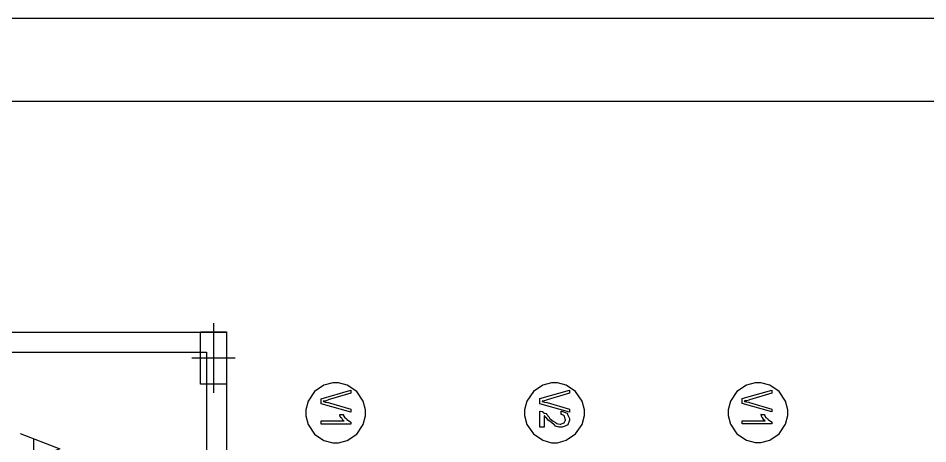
# Model space of a CAD drawing. Extents: x 0 to 23.4, y 0 to 16.5.
# Drawn here: x 13.832 to 16.576, y 15.065 to 16.348 of the extents above; entities that cross this region are included whole.
import ezdxf

# ---------------------------------------------------------------- set-up
doc = ezdxf.new("R2010")
doc.units = 0
doc.layers.get('0').update_dxf_attribs({"linetype": 'CONTINUOUS'})

msp = doc.modelspace()

# ---------------------------------------------------------------- linework, layer by layer
at = {"color": 0}
for points in [[(0.18755, 16.3479), (23.1772, 16.3479), (23.1772, 0.20622), (0.18755, 0.20622), (0.18755, 16.3479)], [(0.43766, 16.0978), (22.9271, 16.0978), (22.9271, 0.45627), (0.43766, 0.45627), (0.43766, 16.0978)], [(14.3812, 15.4021), (14.46, 15.4021), (14.4601, 15.2446), (14.3814, 15.2446), (14.3812, 15.4021)], [(14.3812, 15.4021), (14.46, 15.4021), (14.4601, 15.2446), (14.3814, 15.2446), (14.3812, 15.4021)], [(14.4601, 15.2446), (14.3814, 15.2446), (14.3812, 15.4021), (14.46, 15.4021), (14.4601, 15.2446)], [(14.8796, 15.1582), (14.8796, 15.1671), (14.8725, 15.1935), (14.8532, 15.2221), (14.8244, 15.2414), (14.7981, 15.2485), (14.7894, 15.2485), (14.7806, 15.2485), (14.7542, 15.2414), (14.7256, 15.2221), (14.7062, 15.1935), (14.6992, 15.1671), (14.6992, 15.1582), (14.6992, 15.1496), (14.7062, 15.1232), (14.7256, 15.0944), (14.7542, 15.0751), (14.7806, 15.0681), (14.7894, 15.0681), (14.7981, 15.0681), (14.8244, 15.0751), (14.8532, 15.0944), (14.8725, 15.1232), (14.8796, 15.1496), (14.8796, 15.1582)], [(15.5399, 15.1585), (15.5399, 15.1674), (15.5328, 15.1937), (15.5133, 15.2224), (15.4847, 15.2417), (15.4583, 15.2488), (15.4496, 15.2488), (15.4408, 15.2488), (15.4144, 15.2417), (15.3858, 15.2224), (15.3664, 15.1937), (15.3594, 15.1674), (15.3594, 15.1585), (15.3594, 15.1499), (15.3664, 15.1235), (15.3858, 15.0947), (15.4144, 15.0754), (15.4408, 15.0683), (15.4496, 15.0683), (15.4583, 15.0683), (15.4847, 15.0754), (15.5133, 15.0947), (15.5328, 15.1235), (15.5399, 15.1499), (15.5399, 15.1585)], [(16.1539, 15.1588), (16.1539, 15.1676), (16.1468, 15.1939), (16.1275, 15.2226), (16.0987, 15.2419), (16.0724, 15.249), (16.0636, 15.249), (16.0549, 15.249), (16.0285, 15.2419), (15.9999, 15.2226), (15.9804, 15.1939), (15.9735, 15.1676), (15.9735, 15.1588), (15.9735, 15.15), (15.9804, 15.1238), (15.9999, 15.095), (16.0285, 15.0757), (16.0549, 15.0686), (16.0636, 15.0686), (16.0724, 15.0686), (16.0987, 15.0757), (16.1275, 15.095), (16.1468, 15.1238), (16.1539, 15.15), (16.1539, 15.1588)], [(14.7453, 15.2008), (14.835, 15.2263), (14.835, 15.2174), (14.7672, 15.1974), (14.7653, 15.1961), (14.7582, 15.1937), (14.7531, 15.1936), (14.7518, 15.1933), (14.7525, 15.1924), (14.7586, 15.1904), (14.766, 15.1896), (14.7672, 15.1892), (14.835, 15.1692), (14.835, 15.1603), (14.7453, 15.1856), (14.7453, 15.2008)], [(15.4056, 15.2011), (15.4953, 15.2265), (15.4953, 15.2176), (15.4275, 15.1976), (15.4256, 15.1964), (15.4185, 15.194), (15.4133, 15.1939), (15.4121, 15.1936), (15.4128, 15.1926), (15.4189, 15.1907), (15.4262, 15.1899), (15.4275, 15.1894), (15.4953, 15.1694), (15.4953, 15.1606), (15.4056, 15.1858), (15.4056, 15.2011)], [(16.0157, 15.2014), (16.1053, 15.2268), (16.1053, 15.2179), (16.0376, 15.1979), (16.0357, 15.1967), (16.0286, 15.1943), (16.0233, 15.1942), (16.0222, 15.1939), (16.0229, 15.1929), (16.029, 15.191), (16.0362, 15.1901), (16.0376, 15.1897), (16.1053, 15.1697), (16.1053, 15.1608), (16.0157, 15.186), (16.0157, 15.2014)], [(14.7453, 15.1243), (14.7453, 15.1339), (14.8153, 15.1339), (14.8149, 15.1338), (14.8113, 15.1364), (14.8081, 15.1421), (14.8074, 15.1431), (14.8063, 15.1433), (14.8033, 15.1474), (14.8022, 15.1525), (14.8019, 15.1532), (14.8126, 15.1532), (14.8124, 15.1515), (14.8158, 15.145), (14.8219, 15.1401), (14.8231, 15.1392), (14.8233, 15.1378), (14.834, 15.1308), (14.835, 15.1304), (14.835, 15.1243), (14.7453, 15.1243)], [(15.4185, 15.1151), (15.4056, 15.1151), (15.4056, 15.1631), (15.4078, 15.1631), (15.4133, 15.1619), (15.414, 15.1617), (15.4144, 15.1604), (15.419, 15.1576), (15.4246, 15.156), (15.4254, 15.1553), (15.4256, 15.154), (15.4331, 15.1449), (15.4336, 15.1437), (15.4358, 15.1413), (15.4451, 15.1335), (15.4522, 15.1294), (15.4533, 15.1288), (15.4539, 15.1275), (15.4594, 15.1247), (15.4662, 15.1246), (15.4685, 15.1246), (15.4689, 15.1243), (15.4776, 15.1279), (15.4783, 15.1285), (15.4786, 15.1286), (15.4824, 15.1363), (15.4824, 15.1387), (15.4818, 15.1396), (15.4794, 15.1487), (15.4789, 15.1493), (15.4781, 15.15), (15.4717, 15.1535), (15.4696, 15.1535), (15.4696, 15.1631), (15.471, 15.1629), (15.4874, 15.1568), (15.4885, 15.1557), (15.4885, 15.1536), (15.4918, 15.1474), (15.4953, 15.1407), (15.4953, 15.1385), (15.4947, 15.1364), (15.4893, 15.1225), (15.4881, 15.1214), (15.4858, 15.1203), (15.4785, 15.1167), (15.4725, 15.1151), (15.4706, 15.1151), (15.469, 15.1146), (15.4639, 15.1146), (15.4607, 15.1165), (15.4599, 15.1168), (15.4583, 15.1164), (15.4529, 15.1181), (15.4497, 15.1222), (15.4488, 15.1229), (15.4476, 15.1235), (15.4357, 15.1329), (15.4343, 15.1342), (15.4329, 15.1344), (15.4243, 15.1446), (15.4239, 15.145), (15.4231, 15.1447), (15.4189, 15.149), (15.4185, 15.1493), (15.4185, 15.1151)], [(16.0157, 15.1249), (16.0157, 15.1344), (16.0856, 15.1344), (16.0851, 15.1342), (16.0815, 15.1369), (16.0783, 15.1426), (16.0778, 15.1436), (16.0765, 15.1439), (16.0736, 15.1479), (16.0726, 15.1531), (16.0724, 15.1537), (16.0829, 15.1537), (16.0826, 15.1521), (16.0862, 15.1456), (16.0924, 15.1407), (16.0933, 15.1396), (16.0938, 15.1383), (16.1043, 15.1314), (16.1053, 15.131), (16.1053, 15.1249), (16.0157, 15.1249)]]:
    msp.add_lwpolyline(points, close=True, dxfattribs=at)
for points in [[(0.43766, 16.0978), (19.0161, 16.0978)], [(0.43766, 16.0978), (19.0161, 16.0978)], [(14.4207, 15.4283), (14.4207, 15.2183)], [(13.3656, 15.4014), (14.46, 15.4018)], [(14.46, 15.4018), (14.4601, 15.0344)], [(14.46, 15.4018), (14.4601, 15.0344)], [(13.3578, 15.341), (14.3997, 15.3415)], [(14.3997, 15.3415), (14.4004, 13.7064)], [(14.3997, 15.3415), (14.4004, 13.7064)], [(14.4864, 15.3233), (14.3551, 15.3233)], [(13.8381, 15.0957), (13.9576, 15.0501), (13.8382, 15.0046)], [(13.878, 15.0786), (13.878, 15.0217)]]:
    msp.add_lwpolyline(points, dxfattribs=at)

doc.saveas('drawing.dxf')
